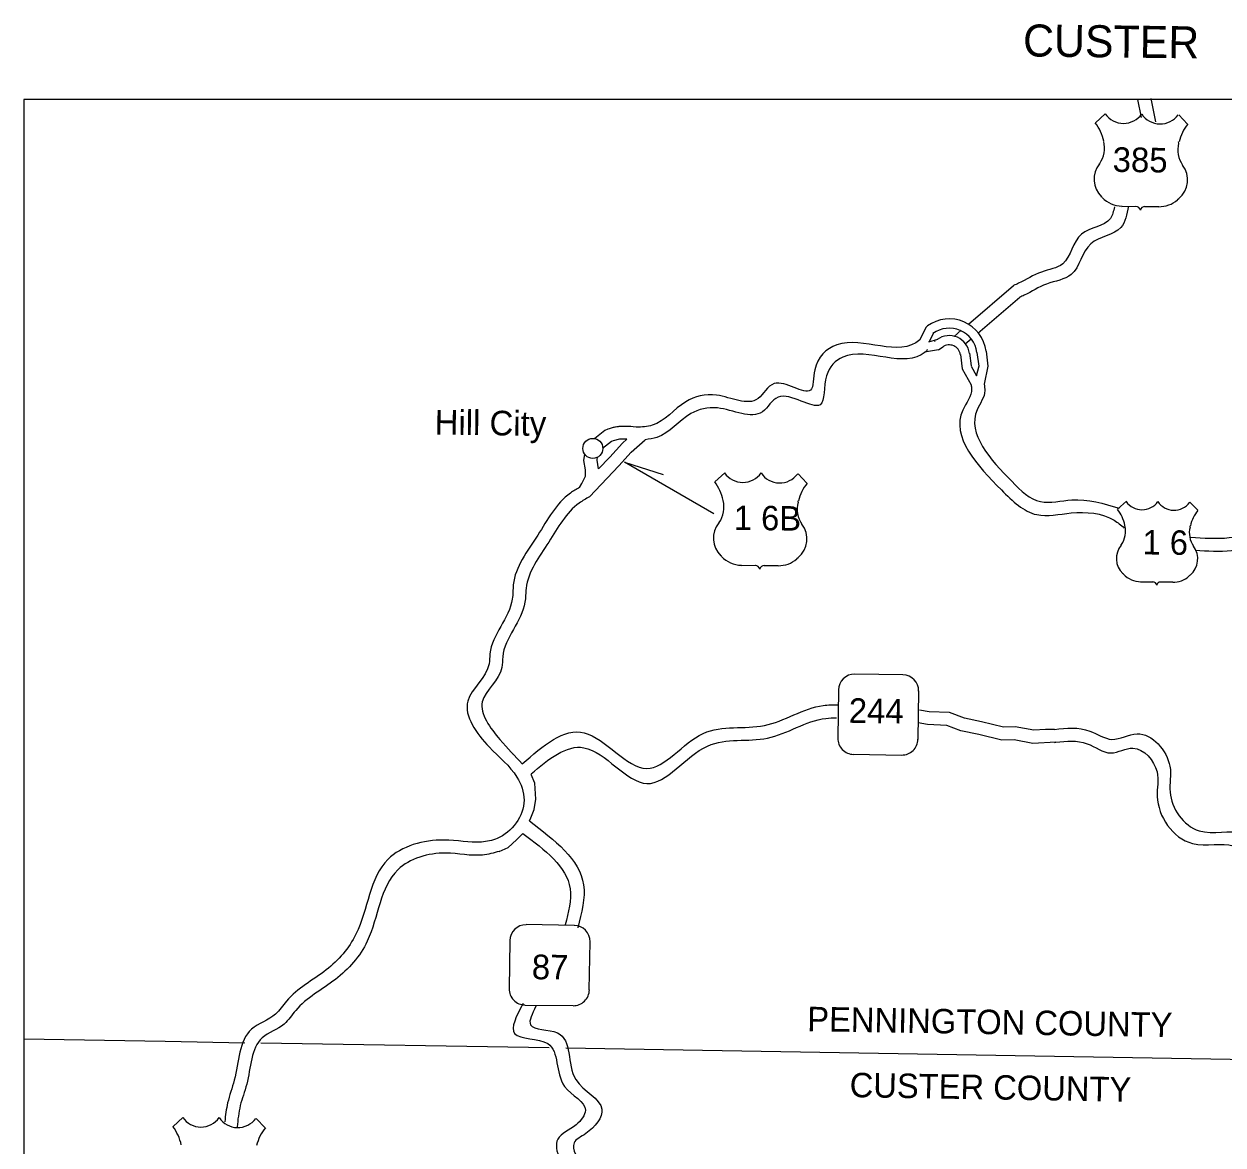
# Model space of a CAD drawing. Extents: x -180379 to 2689081, y 14222585 to 16907136.
# Drawn here: x 480394 to 641856, y 15411527 to 15562472 of the extents above; entities that cross this region are included whole.
import ezdxf

# ---------------------------------------------------------------- set-up
doc = ezdxf.new("R2010")
doc.units = 0
doc.layers.add('L15', color=7, linetype='Continuous')

msp = doc.modelspace()

# ---------------------------------------------------------------- linework, layer by layer
at = {"layer": 'L15'}
for p, q in [((630349, 15552307), (630836, 15549861)), ((632143, 15552427), (632768, 15549296)), ((624678, 15549182), (626006, 15550376)), ((637058, 15548975), (635885, 15550260)), ((625795, 15546668), (625795, 15546668)), ((635902, 15546424), (635883, 15546591)), ((625155, 15543611), (625260, 15543672)), ((636431, 15543479), (636431, 15543479)), ((625603, 15539145), (625458, 15539209)), ((628236, 15537905), (630133, 15537925)), ((633196, 15537847), (631300, 15537869)), ((635730, 15538839), (635899, 15538983)), ((607601, 15522054), (613645, 15527257)), ((608817, 15520831), (614481, 15525684)), ((601865, 15521663), (601032, 15519984)), ((601865, 15521663), (602054, 15521807)), ((603388, 15519998), (602195, 15519616)), ((602856, 15520839), (602237, 15519616)), ((602988, 15519732), (603114, 15519814)), ((605643, 15520389), (606612, 15521232)), ((607132, 15519392), (607932, 15520070)), ((603538, 15518579), (601637, 15518268)), ((603538, 15518579), (604105, 15518989)), ((607722, 15518134), (607952, 15516422)), ((608724, 15518247), (608952, 15516410)), ((609955, 15518400), (610203, 15516395)), ((606490, 15517982), (606739, 15516040)), ((606739, 15516040), (607922, 15513879)), ((607952, 15516401), (608666, 15515100)), ((608952, 15516410), (608624, 15515038)), ((610203, 15516395), (609674, 15513963)), ((573426, 15500839), (574753, 15502033)), ((585805, 15500632), (584632, 15501917)), ((574543, 15498325), (574543, 15498325)), ((584650, 15498081), (584631, 15498248)), ((627651, 15497138), (628852, 15498208)), ((638467, 15496990), (637396, 15498066)), ((573902, 15495268), (574007, 15495329)), ((585178, 15495136), (585178, 15495136)), ((628646, 15494938), (628646, 15494938)), ((637441, 15494751), (637442, 15494897)), ((628074, 15492318), (628179, 15492379)), ((574350, 15490802), (574205, 15490866)), ((584478, 15490496), (584646, 15490639)), ((637911, 15492182), (637911, 15492182)), ((576983, 15489562), (578880, 15489581)), ((581944, 15489504), (580047, 15489526)), ((628466, 15488395), (628342, 15488479)), ((637259, 15488125), (637406, 15488269)), ((630746, 15487346), (632435, 15487348)), ((635102, 15487316), (633435, 15487315)), ((598729, 15474819), (592268, 15474915)), ((590076, 15472794), (590000, 15466312)), ((600796, 15466144), (600872, 15472667)), ((592101, 15464140), (598603, 15464023)), ((554518, 15441067), (547996, 15441206)), ((545823, 15439043), (545747, 15432561)), ((556523, 15432414), (556640, 15438895)), ((547869, 15430368), (554351, 15430292)), ((480394, 15425812), (499387, 15425488)), ((499387, 15425488), (510142, 15425305)), ((512268, 15425281), (551095, 15424640)), ((553366, 15424592), (665374, 15422701)), ((500463, 15414038), (501790, 15415231)), ((512884, 15413830), (511649, 15415116))]:
    msp.add_line(p, q, dxfattribs=at)
for points in [[(785873, 15552310), (480394, 15552310)], [(480394, 15552310), (480394, 15286827)], [(559034, 15507907), (558615, 15507725), (557253, 15506655)], [(562837, 15508182), (562044, 15508257)], [(556530, 15498806), (560516, 15502988), (562176, 15504808), (564038, 15506498)], [(557754, 15502555), (559272, 15504149), (560974, 15506013), (561583, 15506566)], [(559714, 15506348), (559494, 15506252), (558304, 15505317)], [(560585, 15506549), (559714, 15506348)], [(561315, 15506562), (560585, 15506549)], [(555211, 15500072), (555529, 15500590), (556021, 15501584), (556010, 15502460), (555795, 15503713), (555904, 15504528)], [(557754, 15502555), (557568, 15503734), (557635, 15504171)], [(573272, 15496516), (561256, 15503460), (566446, 15501809)], [(619153, 15467492), (617944, 15467486), (616359, 15467379), (613863, 15467825), (612278, 15467802), (609348, 15468524), (607040, 15468989), (605006, 15469763), (602277, 15469858), (600966, 15470081)], [(619174, 15465741), (619320, 15465760), (616255, 15465609), (613717, 15466076), (612091, 15466032), (608973, 15466799), (606562, 15467306), (604652, 15468016), (602069, 15468130), (600821, 15468353)], [(548451, 15455167), (548664, 15455560), (549074, 15456723), (549320, 15458116), (549178, 15460244), (548692, 15461438)], [(544401, 15451066), (545595, 15451594), (546712, 15452602), (547556, 15453489)]]:
    msp.add_lwpolyline(points, dxfattribs=at)
msp.add_circle((556998, 15505327), 1348, dxfattribs=at)
for radius, start, end in [(5002, 7.45538, 125.90763), (3752, 7.45541, 125.83469), (2751, 7.45544, 125.90768), (1501, 7.45547, 125.90771)]:
    msp.add_arc((604991, 15517760), radius, start, end, dxfattribs=at)
for centre, major_axis, start_param, end_param in [((619880, 15545473), (457, 6016), 4.9887109, 5.4445898), ((628448, 15552086), (227, 2991), 2.2554505, 4.1774494), ((633409, 15552016), (227, 2991), 2.2294213, 4.1573531), ((641788, 15545166), (457, 6016), 0.9622687, 1.4046001), ((622270, 15545765), (276, 3627), 4.1822935, 5.0344785), ((639408, 15545525), (276, 3627), 1.4013456, 2.2467097), ((627736, 15541567), (247, 3248), 0.9617929, 2.4510584), ((633826, 15541482), (247, 3248), 3.9074771, 5.4425608), ((628308, 15541666), (282, 3716), 2.400974, 3.203428), ((630111, 15537292), (47, 619), 4.9552122, 6.345023), ((631332, 15537275), (47, 619), 0.0618378, 1.4516493), ((633257, 15541597), (282, 3716), 3.2034317, 3.9362776), ((577195, 15503743), (227, 2991), 2.2554505, 4.1774494), ((582157, 15503673), (227, 2991), 2.2294213, 4.1573531), ((568627, 15497130), (457, 6016), 4.9887109, 5.4445898), ((590536, 15496823), (457, 6016), 0.9622687, 1.4046001), ((571017, 15497422), (276, 3627), 4.1822935, 5.0344785), ((588156, 15497182), (276, 3627), 1.4013456, 2.2467097), ((623498, 15493916), (398, 5231), 4.9887109, 5.4445898), ((630948, 15499666), (198, 2601), 2.2554505, 4.1774494), ((635262, 15499606), (198, 2601), 2.2294213, 4.1573531), ((642548, 15493649), (397, 5231), 0.9622687, 1.4046001), ((576483, 15493224), (247, 3248), 0.9617929, 2.4510584), ((582574, 15493139), (247, 3248), 3.9074771, 5.4425608), ((625576, 15494170), (240, 3154), 4.1822935, 5.0344785), ((640479, 15493961), (240, 3154), 1.4013456, 2.2467097), ((630329, 15490520), (215, 2825), 0.9617929, 2.4510584), ((577056, 15493323), (282, 3716), 2.400974, 3.203428), ((635625, 15490445), (215, 2825), 3.9074771, 5.4425608), ((578858, 15488949), (47, 619), 4.9552122, 6.345023), ((580080, 15488932), (47, 619), 0.0618378, 1.4516493), ((582004, 15493254), (282, 3716), 3.2034317, 3.9362776), ((630827, 15490606), (246, 3232), 2.400974, 3.203428), ((635130, 15490545), (246, 3232), 3.2034317, 3.9362776), ((632394, 15486802), (41, 539), 4.9552122, 6.345023), ((633457, 15486787), (41, 539), 0.0618378, 1.4516493), ((592229, 15472768), (164, 2154), 0.0618367, 1.6326308), ((598709, 15472677), (164, 2154), 4.7742295, 6.3450236), ((592138, 15466287), (164, 2154), 1.6326311, 3.2034296), ((598618, 15466196), (164, 2154), 3.2034312, 4.7742297), ((547980, 15439021), (164, 2154), 0.0618367, 1.6326309), ((554461, 15438930), (164, 2154), 4.7742295, 6.3450236), ((547890, 15432540), (164, 2154), 1.6326311, 3.2034296), ((554370, 15432449), (164, 2154), 3.2034312, 4.7742297), ((504228, 15416942), (227, 2991), 2.2554505, 4.1774494), ((509189, 15416873), (227, 2991), 2.2294213, 4.1573531), ((495660, 15410329), (457, 6016), 4.9887109, 5.4445898), ((517569, 15410022), (457, 6016), 0.9622687, 1.4046001)]:
    msp.add_ellipse(centre, major_axis=major_axis, ratio=0.9999133, start_param=start_param, end_param=end_param, dxfattribs=at)
for points in [[(627234, 15537833), (626695, 15536297), (622814, 15534175), (620266, 15530181), (617397, 15529069), (614336, 15527562), (613645, 15527257)], [(629112, 15537957), (628098, 15535072), (624049, 15532868), (621416, 15528750), (618087, 15527455), (615088, 15525948), (614481, 15525684)], [(601032, 15519984), (601011, 15519964), (589851, 15519282), (586893, 15515898), (586298, 15513174), (581410, 15514044), (579239, 15512027), (573658, 15512489), (569500, 15511599), (565002, 15508442), (562837, 15508182)], [(602064, 15518615), (601746, 15518305), (590664, 15517627), (588462, 15515108), (587611, 15511213), (581947, 15512221), (579847, 15510270), (573769, 15510773), (570194, 15510008), (565629, 15506804), (564044, 15506493)], [(607922, 15513879), (607999, 15513357), (606819, 15510494), (612008, 15499740), (616763, 15496411), (621413, 15496628), (627196, 15495643), (628560, 15494605)], [(609674, 15513963), (609789, 15513107), (608737, 15510534), (613397, 15500891), (617263, 15498156), (621497, 15498398), (627862, 15497282)], [(562102, 15508252), (561719, 15508280), (561383, 15508294), (561089, 15508295), (560832, 15508286), (560607, 15508271), (560411, 15508251), (560066, 15508201), (559808, 15508148), (559615, 15508100), (559324, 15508013), (559034, 15507907)], [(561579, 15506567), (561447, 15506566), (561381, 15506565), (561315, 15506562)], [(555211, 15500072), (553972, 15499315), (549569, 15493634), (546281, 15486940), (546154, 15485044), (543129, 15477659), (543030, 15476326), (540156, 15471294), (543023, 15465132), (546769, 15461065), (547733, 15457947), (544129, 15452799), (542019, 15452323), (536956, 15452591), (529401, 15449990), (525093, 15439910), (521096, 15435100), (515753, 15430910), (514273, 15429155), (511039, 15427108), (508707, 15420257), (507817, 15417203), (507433, 15414664)], [(556530, 15498806), (555165, 15497967), (551060, 15492721), (548006, 15486482), (547859, 15484628), (544854, 15477242), (544754, 15475826), (542115, 15471208), (544494, 15466115), (547499, 15462870)], [(637487, 15493375), (642676, 15493314), (646634, 15494894), (649113, 15496595), (651746, 15495355), (652419, 15495868)], [(638112, 15491637), (643010, 15491559), (647470, 15493320), (649298, 15494591), (651972, 15493330), (653107, 15494171)], [(547499, 15462870), (555844, 15467024), (564230, 15462236), (571852, 15466941), (580098, 15468012), (588030, 15470712), (589990, 15470814)], [(548671, 15461501), (555800, 15465024), (564269, 15460193), (572437, 15465246), (580516, 15466319), (588364, 15468978), (589824, 15469065)], [(619153, 15467492), (623923, 15467270), (626891, 15466151), (630276, 15466904), (634706, 15462516), (634727, 15459056), (638647, 15453841), (644291, 15453524), (649629, 15443040), (653133, 15441561), (654990, 15443499), (657713, 15444613), (657705, 15451054), (660818, 15451705), (662085, 15453045), (666450, 15450264)], [(619320, 15465760), (623549, 15465565), (626765, 15464318), (629732, 15464971), (632967, 15461765), (632991, 15458472), (637731, 15452142), (643209, 15451828), (648362, 15441679), (653567, 15439493), (655994, 15442028), (659450, 15443447), (659439, 15449637), (661675, 15450090), (662350, 15450812), (665164, 15449028)], [(546181, 15464177), (546188, 15464178), (546195, 15464178), (546201, 15464178), (546212, 15464178), (546227, 15464177), (546235, 15464177), (546243, 15464177)], [(548451, 15455167), (555750, 15446576), (554974, 15440791)], [(547556, 15453489), (553931, 15446035), (553269, 15441165)], [(544401, 15451066), (542144, 15450571), (537207, 15450837), (530739, 15448599), (526624, 15438975), (522332, 15433835), (516988, 15429645), (515424, 15427808), (512484, 15425966), (510389, 15419716), (509522, 15416829), (509092, 15413978)], [(547600, 15430580), (546469, 15426528), (550914, 15425184), (553202, 15419425), (555999, 15416203), (554746, 15414258), (552284, 15412307), (554706, 15407297), (560347, 15406627), (567492, 15402708)], [(549326, 15430205), (548609, 15427712), (552223, 15426628), (554713, 15420345), (558210, 15416344), (556066, 15413076), (554467, 15411802), (555871, 15408909), (560888, 15408309), (568551, 15404113)]]:
    msp.add_spline(points, degree=3, dxfattribs=at)

# ---------------------------------------------------------------- texts
for s, height, rotation, p in [('CUSTER', 4314.4, 359.32545, (614909, 15558109)), ('CUSTER', 4314.4, 359.32545, (614909, 15558109)), ('385', 3314, 359.17296, (626977, 15542569)), ('Hill City', 3314.4, 359.19435, (535679, 15507202)), ('1 6B', 3293.4, 359.32817, (575963, 15494350)), ('1 6', 3293.2, 359.32828, (630998, 15491054)), ('244', 3314.1, 359.17562, (591442, 15468380)), ('87', 3314.2, 359.33067, (548764, 15433859)), ('PENNINGTON COUNTY', 3292.88, 359.04583, (585848, 15426860)), ('CUSTER COUNTY', 3292.87, 359.06097, (591559, 15417977))]:
    msp.add_text(s, height=height, rotation=rotation, dxfattribs=at).set_placement(p)

doc.saveas('drawing.dxf')
